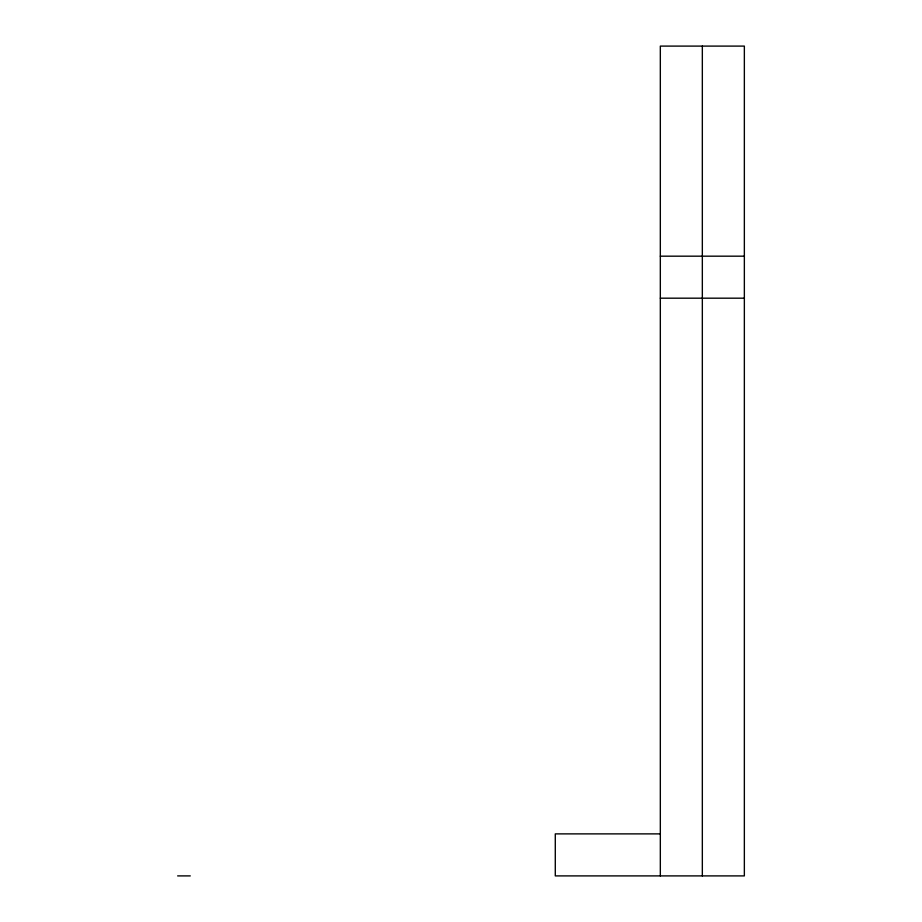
<?xml version="1.0" encoding="UTF-8"?>
<svg xmlns="http://www.w3.org/2000/svg" width="922" height="922" viewBox="0 0 922 922"><rect width="100%" height="100%" fill="white"/><g stroke="black" fill="none" stroke-linecap="round" stroke-linejoin="round"><path stroke-width="1.38" d="M660.325 256.178L744.354 256.178M660.325 298.186L744.354 298.186M660.325 833.88L555.286 833.88L555.286 875.9L744.354 875.9L744.354 46.1L660.325 46.1L660.325 875.9M177.646 875.9L190.278 875.9M702.334 46.1L702.334 875.9"/></g></svg>
